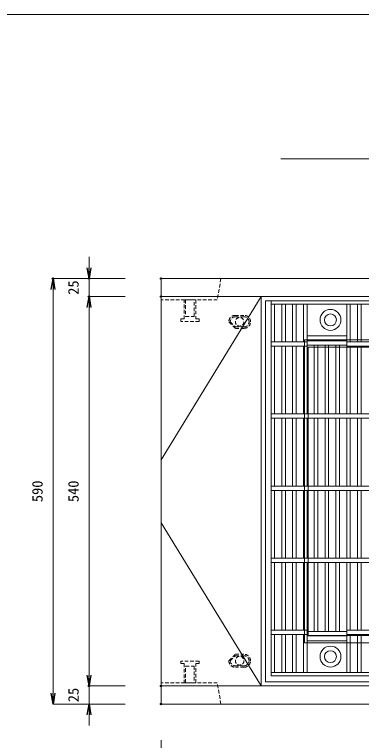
# Model space of a CAD drawing. Units: millimetres, scale not verified. Extents: x -1945 to 1945, y -1254 to 1586.
# Drawn here: x -840 to -359, y 579 to 1586 of the extents above; entities that cross this region are included whole.
import ezdxf
from ezdxf.enums import TextEntityAlignment as Align

# ---------------------------------------------------------------- set-up
doc = ezdxf.new("R2010")
doc.units = ezdxf.units.MM
doc.header["$LTSCALE"] = 10
doc.header["$PDMODE"] = 32
doc.header["$PDSIZE"] = 2
doc.linetypes.add('USER1', pattern=[0.75, 0.5, -0.25])
doc.layers.add('0-0_0', color=7, linetype='Continuous')
doc.layers.add('0-2_DEFPOINTS', color=7, linetype='Continuous')
for name, color, linetype, lineweight in [('0-1_TITLE', 7, 'Continuous', 18), ('0-3_KIJUN', 7, 'USER1', 18), ('0-5_SUNPO', 3, 'Continuous', 18), ('0-6_10-GR', 5, 'Continuous', 18)]:
    doc.layers.add(name, color=color, linetype=linetype, lineweight=lineweight)
doc.styles.add('ＭＳ ゴシック', font='')
doc.styles.get('ＭＳ ゴシック').set_extended_font_data('MS Gothic')

# ---------------------------------------------------------------- blocks, each defined once
blk = doc.blocks.new('_OPEN')
at = {"layer": '0-0_0'}
blk.add_line((0, 0), (-1, 0), dxfattribs=at)
blk.add_lwpolyline([(-1, 0.1667), (0, 0), (-1, -0.1667)], dxfattribs=at)
blk = doc.blocks.new('D9')
at = {"layer": '0-2_DEFPOINTS'}
for p in [(1208.34, 2074.64), (1308.34, 2074.64), (1308.34, 2049.64)]:
    blk.add_point(p, dxfattribs=at)
at = {"layer": '0-5_SUNPO'}
for p, q in [((1208.34, 2089.64), (1208.34, 2104.64)), ((1258.34, 2074.64), (1208.34, 2074.64)), ((1208.34, 2049.64), (1208.34, 2074.64)), ((1258.34, 2049.64), (1208.34, 2049.64)), ((1208.34, 2034.64), (1208.34, 2019.64))]:
    blk.add_line(p, q, dxfattribs=at)
at = {"layer": '0-5_SUNPO', "xscale": 15, "yscale": 15}
for p, rotation in [((1208.34, 2074.64), 270), ((1208.34, 2049.64), 90)]:
    blk.add_blockref('_OPEN', p, dxfattribs=dict(at, rotation=rotation))
at = {"layer": '0-5_SUNPO', "color": 7, "style": 'ＭＳ ゴシック'}
blk.add_text('25', height=14.66, rotation=90, dxfattribs=at).set_placement((1198.34, 2052.14), align=Align.BOTTOM_LEFT)
blk = doc.blocks.new('D10')
at = {"layer": '0-2_DEFPOINTS'}
for p in [(1208.34, 2614.64), (1308.34, 2614.64), (1308.34, 2074.64)]:
    blk.add_point(p, dxfattribs=at)
at = {"layer": '0-5_SUNPO'}
for p, q in [((1258.34, 2614.64), (1208.34, 2614.64)), ((1208.34, 2089.64), (1208.34, 2599.64)), ((1258.34, 2074.64), (1208.34, 2074.64))]:
    blk.add_line(p, q, dxfattribs=at)
at = {"layer": '0-5_SUNPO', "xscale": 15, "yscale": 15}
for p, rotation in [((1208.34, 2614.64), 90), ((1208.34, 2074.64), 270)]:
    blk.add_blockref('_OPEN', p, dxfattribs=dict(at, rotation=rotation))
at = {"layer": '0-5_SUNPO', "color": 7, "style": 'ＭＳ ゴシック'}
blk.add_text('540', height=14.66, rotation=90, dxfattribs=at).set_placement((1198.34, 2329.64), align=Align.BOTTOM_LEFT)
blk = doc.blocks.new('D11')
at = {"layer": '0-2_DEFPOINTS'}
for p in [(1208.34, 2639.64), (1308.34, 2639.64), (1308.34, 2614.64)]:
    blk.add_point(p, dxfattribs=at)
at = {"layer": '0-5_SUNPO'}
for p, q in [((1208.34, 2654.64), (1208.34, 2669.64)), ((1258.34, 2639.64), (1208.34, 2639.64)), ((1208.34, 2614.64), (1208.34, 2639.64)), ((1258.34, 2614.64), (1208.34, 2614.64)), ((1208.34, 2599.64), (1208.34, 2584.64))]:
    blk.add_line(p, q, dxfattribs=at)
at = {"layer": '0-5_SUNPO', "xscale": 15, "yscale": 15}
for p, rotation in [((1208.34, 2639.64), 270), ((1208.34, 2614.64), 90)]:
    blk.add_blockref('_OPEN', p, dxfattribs=dict(at, rotation=rotation))
at = {"layer": '0-5_SUNPO', "color": 7, "style": 'ＭＳ ゴシック'}
blk.add_text('25', height=14.66, rotation=90, dxfattribs=at).set_placement((1198.34, 2617.14), align=Align.BOTTOM_LEFT)
blk = doc.blocks.new('D12')
at = {"layer": '0-2_DEFPOINTS'}
for p in [(1158.34, 2639.64), (1308.34, 2639.64), (1308.34, 2049.64)]:
    blk.add_point(p, dxfattribs=at)
at = {"layer": '0-5_SUNPO'}
for p, q in [((1258.34, 2639.64), (1158.34, 2639.64)), ((1158.34, 2064.64), (1158.34, 2624.64)), ((1258.34, 2049.64), (1158.34, 2049.64))]:
    blk.add_line(p, q, dxfattribs=at)
at = {"layer": '0-5_SUNPO', "xscale": 15, "yscale": 15}
for p, rotation in [((1158.34, 2639.64), 90), ((1158.34, 2049.64), 270)]:
    blk.add_blockref('_OPEN', p, dxfattribs=dict(at, rotation=rotation))
at = {"layer": '0-5_SUNPO', "color": 7, "style": 'ＭＳ ゴシック'}
blk.add_text('590', height=14.66, rotation=90, dxfattribs=at).set_placement((1148.34, 2329.64), align=Align.BOTTOM_LEFT)
blk = doc.blocks.new('D27')
at = {"layer": '0-2_DEFPOINTS'}
blk.add_point((1308.34, 2049.64), dxfattribs=at)
at = {"layer": '0-5_SUNPO'}
blk.add_line((1308.34, 1999.64), (1308.34, 1949.64), dxfattribs=at)
blk = doc.blocks.new('A$C07AC4936')
at = {"layer": '0-6_10-GR'}
for p, q in [((0, 520), (695, 520)), ((0, 515.5), (0, 520)), ((0, 520), (695, 520)), ((0, 0), (0, 520)), ((0, 515.5), (695, 515.5)), ((0, 463), (0, 515.5)), ((5, 463), (5, 515.5)), ((15, 463), (15, 515.5)), ((20, 463), (20, 515.5)), ((30, 463), (30, 515.5)), ((35, 463), (35, 515.5)), ((45, 463), (45, 515.5)), ((50, 463), (50, 515.5)), ((50, 515.5), (50, 464.5)), ((105, 463), (105, 515.5)), ((105, 464.5), (105, 515.5)), ((110, 463), (110, 515.5)), ((120, 463), (120, 515.5)), ((125, 463), (125, 515.5)), ((50, 471.5), (105, 471.5)), ((50, 464.5), (105, 464.5)), ((50, 458.5), (50, 464.5)), ((50, 464.5), (105, 464.5)), ((105, 458.5), (105, 464.5)), ((0, 463), (50, 463)), ((0, 457), (0, 463)), ((0, 457), (50, 457)), ((0, 363), (0, 457)), ((5, 363), (5, 457)), ((15, 363), (15, 457)), ((20, 363), (20, 457)), ((30, 363), (30, 457)), ((35, 363), (35, 457)), ((45, 363), (45, 457)), ((50, 457), (50, 463)), ((50, 458.5), (105, 458.5)), ((50, 363), (50, 457)), ((60, 363), (60, 458.5)), ((65, 363), (65, 458.5)), ((75, 363), (75, 458.5)), ((80, 363), (80, 458.5)), ((90, 363), (90, 458.5)), ((95, 363), (95, 458.5)), ((105, 463), (590, 463)), ((105, 457), (105, 463)), ((105, 457), (590, 457)), ((105, 363), (105, 457)), ((110, 363), (110, 457)), ((120, 363), (120, 457)), ((125, 363), (125, 457)), ((0, 363), (695, 363)), ((0, 357), (0, 363)), ((0, 357), (695, 357)), ((0, 263), (0, 357)), ((5, 263), (5, 357)), ((15, 263), (15, 357)), ((20, 263), (20, 357)), ((30, 263), (30, 357)), ((35, 263), (35, 357)), ((45, 263), (45, 357)), ((50, 263), (50, 357)), ((60, 263), (60, 357)), ((65, 263), (65, 357)), ((75, 263), (75, 357)), ((80, 263), (80, 357)), ((90, 263), (90, 357)), ((95, 263), (95, 357)), ((105, 263), (105, 357)), ((110, 263), (110, 357)), ((120, 263), (120, 357)), ((125, 263), (125, 357)), ((0, 263), (695, 263)), ((0, 257), (0, 263)), ((0, 163), (0, 257)), ((5, 163), (5, 257)), ((15, 163), (15, 257)), ((20, 163), (20, 257)), ((30, 163), (30, 257)), ((35, 163), (35, 257)), ((45, 163), (45, 257)), ((50, 163), (50, 257)), ((60, 163), (60, 257)), ((65, 163), (65, 257)), ((75, 163), (75, 257)), ((80, 163), (80, 257)), ((90, 163), (90, 257)), ((95, 163), (95, 257)), ((105, 163), (105, 257)), ((110, 163), (110, 257)), ((120, 163), (120, 257)), ((125, 163), (125, 257)), ((0, 157), (0, 163)), ((0, 163), (695, 163)), ((0, 157), (695, 157)), ((0, 63), (0, 157)), ((5, 63), (5, 157)), ((15, 63), (15, 157)), ((20, 63), (20, 157)), ((30, 63), (30, 157)), ((35, 63), (35, 157)), ((45, 63), (45, 157)), ((50, 63), (50, 157)), ((60, 61.5), (60, 157)), ((65, 61.5), (65, 157)), ((75, 61.5), (75, 157)), ((80, 61.5), (80, 157)), ((90, 61.5), (90, 157)), ((95, 61.5), (95, 157)), ((105, 63), (105, 157)), ((110, 63), (110, 157)), ((120, 63), (120, 157)), ((125, 63), (125, 157)), ((0, 63), (50, 63)), ((0, 57), (0, 63)), ((50, 57), (50, 63)), ((50, 61.5), (105, 61.5)), ((50, 55.5), (50, 61.5)), ((105, 63), (590, 63)), ((105, 57), (105, 63)), ((105, 55.5), (105, 61.5)), ((0, 57), (50, 57)), ((0, 4.5), (0, 57)), ((5, 4.5), (5, 57)), ((15, 4.5), (15, 57)), ((20, 4.5), (20, 57)), ((30, 4.5), (30, 57)), ((35, 4.5), (35, 57)), ((45, 4.5), (45, 57)), ((50, 4.5), (50, 57)), ((50, 55.5), (105, 55.5)), ((50, 55.5), (105, 55.5)), ((50, 4.5), (50, 55.5)), ((105, 57), (590, 57)), ((105, 4.5), (105, 57)), ((105, 55.5), (105, 4.5)), ((110, 4.5), (110, 57)), ((120, 4.5), (120, 57)), ((125, 4.5), (125, 57)), ((50, 48.5), (105, 48.5)), ((0, 4.5), (695, 4.5)), ((0, 0), (0, 4.5)), ((0, 0), (695, 0)), ((0, 0), (695, 0))]:
    blk.add_line(p, q, dxfattribs=at)
blk.add_lwpolyline([(0, 257), (695, 257), (695, 263)], dxfattribs=at)
for centre, radius in [((82.5, 493.5), 14.5), ((82.5, 493.5), 8.25), ((82.5, 26.5), 14.5), ((82.5, 26.5), 8.25)]:
    blk.add_circle(centre, radius, dxfattribs=at)

msp = doc.modelspace()

# ---------------------------------------------------------------- linework, layer by layer
at = {"layer": '0-1_TITLE', "color": 1}
msp.add_line((-470.53, 1385.84), (470.53, 1385.84), dxfattribs=at)
at = {"layer": '0-1_TITLE', "color": 2}
msp.add_lwpolyline([(-1945, -1254.16), (1945, -1254.16), (1945, 1585.84), (-1945, 1585.84)], close=True, dxfattribs=at)
at = {"layer": '0-3_KIJUN'}
for p, q in [((-521.66, 1168.64), (-533.66, 1168.64)), ((-542.66, 1159.64), (-533.66, 1150.64)), ((-540.66, 1159.64), (-533.66, 1152.64)), ((-521.66, 1166.64), (-533.66, 1166.64)), ((-533.66, 1152.64), (-521.66, 1152.64)), ((-533.66, 1150.64), (-521.66, 1150.64)), ((-542.66, 689.64), (-533.66, 698.64)), ((-540.66, 689.64), (-533.66, 696.64)), ((-533.66, 698.64), (-521.66, 698.64)), ((-533.66, 696.64), (-521.66, 696.64)), ((-521.66, 682.64), (-533.66, 682.64)), ((-521.66, 680.64), (-533.66, 680.64))]:
    msp.add_line(p, q, dxfattribs=at)
at = {"layer": '0-3_KIJUN', "linetype": 'Continuous'}
for points in [[(-636.66, 629.64), (361.34, 629.64), (361.34, 1219.64), (-636.66, 1219.64)], [(-636.66, 1194.64), (361.34, 1194.64), (361.34, 654.64), (-636.66, 654.64)], [(-497.66, 1194.64), (222.34, 1194.64), (222.34, 654.64), (-497.66, 654.64)], [(-491.66, 1188.64), (216.34, 1188.64), (216.34, 660.64), (-491.66, 660.64)], [(-437.66, 1134.64), (162.34, 1134.64), (162.34, 714.63), (-437.66, 714.63)], [(-432.66, 724.64), (157.34, 724.64), (157.34, 1124.64), (-432.66, 1124.64)]]:
    msp.add_lwpolyline(points, close=True, dxfattribs=at)
at = {"layer": '0-3_KIJUN'}
for points in [[(-553.66, 1219.64), (-558.66, 1190.14), (-636.66, 1190.14), (-636.66, 1219.64)], [(-604.88, 1190.14), (-588.43, 1190.14), (-588.43, 1163.64), (-583.91, 1163.64), (-583.91, 1160.14), (-609.41, 1160.14), (-609.41, 1163.64), (-604.88, 1163.64)], [(-590.66, 1190.14), (-602.66, 1190.14), (-602.66, 1167.14), (-590.66, 1167.14)], [(-604.88, 659.14), (-588.43, 659.14), (-588.43, 685.64), (-583.91, 685.64), (-583.91, 689.14), (-609.41, 689.14), (-609.41, 685.64), (-604.88, 685.64)], [(-590.66, 659.14), (-602.66, 659.14), (-602.66, 682.14), (-590.66, 682.14)], [(-553.66, 629.64), (-558.66, 659.14), (-636.66, 659.14), (-636.66, 629.64)]]:
    msp.add_lwpolyline(points, close=True, dxfattribs=at)
at = {"layer": '0-3_KIJUN', "color": 3, "linetype": 'Continuous'}
msp.add_lwpolyline([(-497.66, 654.64), (-636.66, 881.14), (-636.66, 968.14), (-497.66, 1194.64)], dxfattribs=at)
at = {"layer": '0-3_KIJUN'}
for centre in [(-527.66, 1159.64), (-527.66, 689.64)]:
    msp.add_circle(centre, 6, dxfattribs=at)
for centre, radius, start, end in [((-533.66, 1159.64), 9, 90, 180), ((-521.66, 1159.64), 9, 360, 90), ((-533.66, 1159.64), 7, 90, 180), ((-521.66, 1159.64), 7, 360, 90), ((-521.66, 1159.64), 9, 270, 0), ((-521.66, 1159.64), 7, 270, 0), ((-521.66, 689.64), 9, 0, 90), ((-521.66, 689.64), 7, 360, 90), ((-533.66, 689.64), 9, 180, 270), ((-533.66, 689.64), 7, 180, 270), ((-521.66, 689.64), 9, 270, 0), ((-521.66, 689.64), 7, 270, 0)]:
    msp.add_arc(centre, radius, start, end, dxfattribs=at)

# ---------------------------------------------------------------- block references
at = {"layer": '0-1_TITLE'}
msp.add_blockref('A$C07AC4936', (-484.15, 668.86), dxfattribs=at)
at = {"layer": '0-5_SUNPO'}
for name in ['D11', 'D12', 'D10', 'D9', 'D27']:
    msp.add_blockref(name, (-1945, -1420), dxfattribs=at)

doc.saveas('drawing.dxf')
